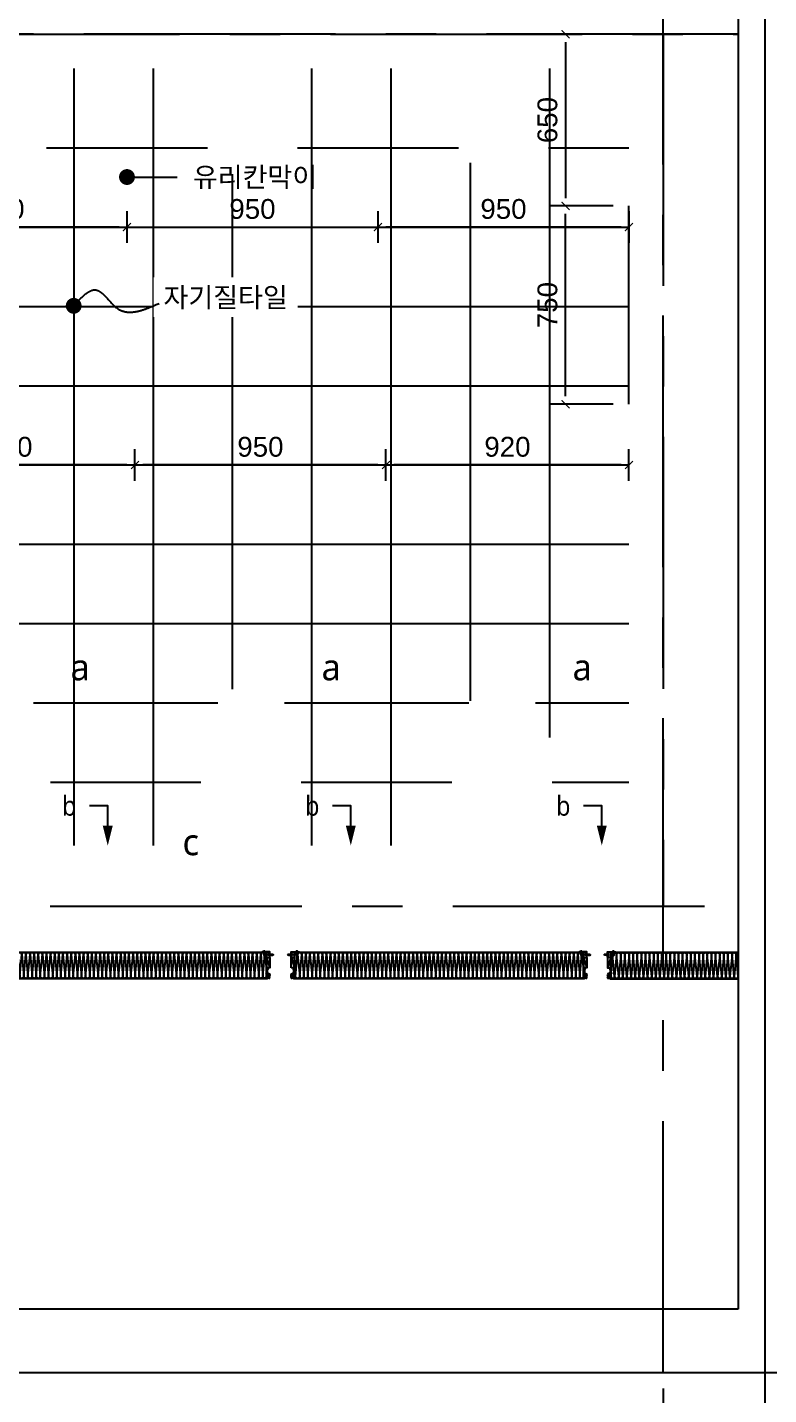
# Model space of a CAD drawing. Header units: millimetres. Extents: x 1155 to 49564, y 630 to 17190.
# Drawn here: x 8909 to 11715, y 3753 to 8926 of the extents above; entities that cross this region are included whole.
import ezdxf
from ezdxf.enums import TextEntityAlignment as Align
from ezdxf.xclip import XClip

# ---------------------------------------------------------------- set-up
doc = ezdxf.new("R2010")
doc.units = ezdxf.units.MM
doc.header["$LTSCALE"] = 30
doc.header["$XCLIPFRAME"] = 0
doc.header["$PDMODE"] = 1
doc.linetypes.add('A_XR_CEN$0$CENTER', pattern=[50.8, 31.75, -6.35, 6.35, -6.35])
doc.linetypes.add('CENTER', pattern=[50.8, 31.75, -6.35, 6.35, -6.35])
doc.layers.get('Defpoints').update_dxf_attribs({"color": 140})
doc.layers.add('A-기준선', color=144, linetype='Continuous', plot=False)
for name, color, linetype in [('A_XR_CEN$0$CTR', 1, 'A_XR_CEN$0$CENTER'), ('AZ-LEAL', 7, 'Continuous'), ('AZ-LEAT', 6, 'Continuous'), ('CTR', 1, 'CENTER'), ('DIM', 7, 'Continuous'), ('DIM-1', 7, 'Continuous'), ('ELE-4', 4, 'Continuous'), ('HAT', 254, 'Continuous'), ('INS', 8, 'Continuous'), ('RXANNOT', 4, 'Continuous'), ('RXLEADER', 1, 'Continuous'), ('SEC-8', 8, 'Continuous'), ('SEC-SCREW', 9, 'Continuous'), ('SEC-코킹', 250, 'Continuous'), ('TAG-LEADER', 6, 'Continuous'), ('타일', 9, 'Continuous')]:
    doc.layers.add(name, color=color, linetype=linetype)
doc.styles.add('00-GRID$0$ARIAL', font='arial.ttf')
doc.styles.add('THEVOO', font='malgun.ttf', dxfattribs={"width": 0.9})
doc.styles.add('맑은고딕', font='malgun.ttf')
doc.dimstyles.new('CJA-30', dxfattribs={"dimscale": 30, "dimtxt": 3, "dimasz": 1, "dimexe": 2, "dimexo": 2, "dimgap": 1, "dimtad": 1, "dimdec": 0, "dimdsep": 46, "dimlunit": 6, "dimtxsty": '00-GRID$0$ARIAL', "dimblk": '00-GRID$0$_ArchTick', "dimcen": 1, "dimclrd": 7, "dimclre": 7, "dimclrt": 3, "dimadec": 0, "dimazin": 0, "dimtfac": 1, "dimtdec": 0, "dimtix": 1, "dimtmove": 2, "dimatfit": 3, "dimldrblk": '00-GRID$0$_ArchTick', "dimfxl": 1, "dimtolj": 1, "dimarcsym": 0})
doc.dimstyles.new('CJA-30(IN)', dxfattribs={"dimscale": 30, "dimtxt": 2.5, "dimasz": 1, "dimexe": 2, "dimexo": 2, "dimgap": 1, "dimtad": 1, "dimdec": 0, "dimdsep": 46, "dimlunit": 6, "dimtxsty": '00-GRID$0$ARIAL', "dimblk": '00-GRID$0$_ArchTick', "dimcen": 1, "dimclrd": 7, "dimclre": 7, "dimclrt": 6, "dimadec": 0, "dimazin": 0, "dimtfac": 1, "dimtdec": 0, "dimtix": 1, "dimtmove": 2, "dimatfit": 3, "dimldrblk": '00-GRID$0$_ArchTick', "dimfxl": 1, "dimtolj": 1, "dimarcsym": 0})

# ---------------------------------------------------------------- blocks, each defined once
blk = doc.blocks.new('A_XR_CEN$0$xr-cen')
at = {"layer": 'A_XR_CEN$0$CTR', "transparency": 33554687}
for p, q in [((37270.1, 838650), (62900, 838650)), ((71329.9, 838650), (43278.5, 838650)), ((46150, 838650), (46150, 835350))]:
    blk.add_line(p, q, dxfattribs=at)
blk.add_lwpolyline([(36800.5, 840850), (36906.1, 839777.1), (37219.1, 838745.4), (37727.3, 837794.6), (38411.3, 836961.3), (39244.6, 836277.3), (40195.4, 835769.1), (41227.1, 835456.2), (42304.9, 835350), (47400, 835350), (47400, 835450)], dxfattribs=at)
blk = doc.blocks.new('A_XR_CEN', base_point=(126150, -534600))
at = {"layer": 'A_XR_CEN$0$CTR', "transparency": 33554687}
blk.add_blockref('A_XR_CEN$0$xr-cen', (126150, -534600), dxfattribs=at)
blk = doc.blocks.new('A$C6DCA6E04')
at = {"layer": '타일'}
for p, q in [((-2100, -2940), (-2100, 0)), ((-1800, -2940), (-1800, 0)), ((-1200, -2940), (-1200, 0)), ((-900, -2940), (-900, 0)), ((-300, -2531.1), (-300, 0)), ((-2205.2, -300, 0), (-1594.8, -300, 0)), ((-1255.2, -300, 0), (-644.8, -300, 0)), ((-305.2, -300, 0), (0, -300, 0)), ((-600, -2392.9), (-600, -356.5)), ((-1500, -2348.8), (-1500, -399.4)), ((0, -1270), (0, -520)), ((-3630, -600, 0), (0, -600, 0)), ((-3630, -900, 0), (0, -900, 0)), ((-3630, -1200, 0), (0, -1200, 0)), ((-2730, -1500, 0), (0, -1500, 0)), ((-2730, -1800, 0), (0, -1800, 0)), ((-2730, -2100, 0), (0, -2100, 0)), ((-2254.2, -2400, 0), (-1555.8, -2400, 0)), ((-1304.2, -2400, 0), (-605.8, -2400, 0)), ((-354.2, -2400, 0), (0, -2400, 0)), ((-2190.1, -2700, 0), (-1619.9, -2700, 0)), ((-1240.1, -2700, 0), (-669.9, -2700, 0)), ((-290.1, -2700, 0), (0, -2700, 0))]:
    blk.add_line(p, q, dxfattribs=at)
blk = doc.blocks.new('00-GRID$0$_ArchTick')
at = {"color": 0, "linetype": 'ByBlock', "const_width": 0.15}
blk.add_lwpolyline([(-0.5, -0.5), (0.5, 0.5)], dxfattribs=at)
blk = doc.blocks.new('*D40')
at = {"layer": 'Defpoints', "color": 0}
for p in [(8366.3, 7270.5, 0), (8366.3, 7150.5), (9316.3, 7150.5)]:
    blk.add_point(p, dxfattribs=at)
at = {"layer": 'DIM-1', "color": 7, "lineweight": -2}
for p, q in [((8366.3, 7210.5), (8366.3, 7330.5)), ((9316.3, 7210.5), (9316.3, 7330.5)), ((9286.3, 7270.5), (8396.3, 7270.5))]:
    blk.add_line(p, q, dxfattribs=at)
at = {"layer": 'DIM-1', "color": 7, "lineweight": -2, "xscale": 30, "yscale": 30, "zscale": 30, "rotation": 180}
blk.add_blockref('00-GRID$0$_ArchTick', (8366.3, 7270.5), dxfattribs=at)
at = {"layer": 'DIM-1', "color": 7, "lineweight": -2, "xscale": 30, "yscale": 30, "zscale": 30}
blk.add_blockref('00-GRID$0$_ArchTick', (9316.3, 7270.5), dxfattribs=at)
at = {"layer": 'DIM-1', "color": 6, "insert": (8841.3, 7338.8), "char_height": 75, "attachment_point": 5, "style": '00-GRID$0$ARIAL'}
blk.add_mtext('\\A1;950', dxfattribs=at)
blk = doc.blocks.new('*D41')
at = {"layer": 'Defpoints', "color": 0}
for p in [(9316.3, 7270.5, 0), (9316.3, 7150.5), (10266.3, 7150.5)]:
    blk.add_point(p, dxfattribs=at)
at = {"layer": 'DIM-1', "color": 7, "lineweight": -2}
for p, q in [((9316.3, 7210.5), (9316.3, 7330.5)), ((10266.3, 7210.5), (10266.3, 7330.5)), ((10236.3, 7270.5), (9346.3, 7270.5))]:
    blk.add_line(p, q, dxfattribs=at)
at = {"layer": 'DIM-1', "color": 7, "lineweight": -2, "xscale": 30, "yscale": 30, "zscale": 30, "rotation": 180}
blk.add_blockref('00-GRID$0$_ArchTick', (9316.3, 7270.5), dxfattribs=at)
at = {"layer": 'DIM-1', "color": 7, "lineweight": -2, "xscale": 30, "yscale": 30, "zscale": 30}
blk.add_blockref('00-GRID$0$_ArchTick', (10266.3, 7270.5), dxfattribs=at)
at = {"layer": 'DIM-1', "color": 6, "insert": (9791.3, 7338.8), "char_height": 75, "attachment_point": 5, "style": '00-GRID$0$ARIAL'}
blk.add_mtext('\\A1;950', dxfattribs=at)
blk = doc.blocks.new('*D42')
at = {"layer": 'Defpoints', "color": 0}
for p in [(10266.3, 7270.5, 0), (10266.3, 7150.5), (11186.3, 7150.5)]:
    blk.add_point(p, dxfattribs=at)
at = {"layer": 'DIM-1', "color": 7, "lineweight": -2}
for p, q in [((10266.3, 7210.5), (10266.3, 7330.5)), ((11186.3, 7210.5), (11186.3, 7330.5)), ((11156.3, 7270.5), (10296.3, 7270.5))]:
    blk.add_line(p, q, dxfattribs=at)
at = {"layer": 'DIM-1', "color": 7, "lineweight": -2, "xscale": 30, "yscale": 30, "zscale": 30, "rotation": 180}
blk.add_blockref('00-GRID$0$_ArchTick', (10266.3, 7270.5), dxfattribs=at)
at = {"layer": 'DIM-1', "color": 7, "lineweight": -2, "xscale": 30, "yscale": 30, "zscale": 30}
blk.add_blockref('00-GRID$0$_ArchTick', (11186.3, 7270.5), dxfattribs=at)
at = {"layer": 'DIM-1', "color": 6, "insert": (10726.3, 7338.8), "char_height": 75, "attachment_point": 5, "style": '00-GRID$0$ARIAL'}
blk.add_mtext('\\A1;920', dxfattribs=at)
blk = doc.blocks.new('A$C76E339B8')
at = {"layer": 'RXLEADER'}
blk.add_line((0, 0), (189.4, 0), dxfattribs=at)
at = {"layer": 'RXLEADER', "const_width": 30}
blk.add_lwpolyline([(0, 15, 1), (0, -15, 1)], format="xyb", close=True, dxfattribs=at)
at = {"layer": 'RXANNOT', "style": '맑은고딕'}
blk.add_text('유리칸막이', height=75, dxfattribs=at).set_placement((249.4, 0), align=Align.MIDDLE_LEFT)
blk = doc.blocks.new('*B48', base_point=(308471.5, 441670, 0))
at = {"layer": 'AZ-LEAL'}
blk.add_lwpolyline([(308471.5, 441745), (308471.5, 441820.4), (308402.8, 441820.4)], dxfattribs=at)
blk.add_lwpolyline([(308471.5, 441670, 0, 37.5, 0), (308471.5, 441745, 0, 0, 0)], format="xyseb", dxfattribs=at)
at = {"layer": 'AZ-LEAT', "style": 'THEVOO', "width": 0.9}
blk.add_text('b', height=75, dxfattribs=at).set_placement((308352.8, 441820.4), align=Align.MIDDLE_RIGHT)
blk = doc.blocks.new('*D50')
at = {"layer": 'Defpoints', "color": 0}
for p in [(10946.3, 8250.5), (11186.3, 8250.5), (11186.3, 7500.5)]:
    blk.add_point(p, dxfattribs=at)
at = {"layer": 'DIM-1', "color": 7, "lineweight": -2}
for p, q in [((11126.3, 8250.5), (10886.3, 8250.5)), ((10946.3, 7530.5), (10946.3, 8220.5)), ((11126.3, 7500.5), (10886.3, 7500.5))]:
    blk.add_line(p, q, dxfattribs=at)
at = {"layer": 'DIM-1', "color": 7, "lineweight": -2, "xscale": 30, "yscale": 30, "zscale": 30}
for p, rotation in [((10946.3, 8250.5), 90), ((10946.3, 7500.5), 270)]:
    blk.add_blockref('00-GRID$0$_ArchTick', p, dxfattribs=dict(at, rotation=rotation))
at = {"layer": 'DIM-1', "color": 6, "insert": (10878, 7875.5), "char_height": 75, "attachment_point": 5, "rotation": 90, "style": '00-GRID$0$ARIAL'}
blk.add_mtext('\\A1;750', dxfattribs=at)
blk = doc.blocks.new('*D51')
at = {"layer": 'Defpoints', "color": 0}
for p in [(11186.3, 8900.5), (10946.3, 8250.5), (11186.3, 8250.5)]:
    blk.add_point(p, dxfattribs=at)
at = {"layer": 'DIM-1', "color": 7, "lineweight": -2}
for p, q in [((11126.3, 8900.5), (10886.3, 8900.5)), ((10946.3, 8870.5), (10946.3, 8280.5)), ((11126.3, 8250.5), (10886.3, 8250.5))]:
    blk.add_line(p, q, dxfattribs=at)
at = {"layer": 'DIM-1', "color": 7, "lineweight": -2, "xscale": 30, "yscale": 30, "zscale": 30}
for p, rotation in [((10946.3, 8900.5), 90), ((10946.3, 8250.5), 270)]:
    blk.add_blockref('00-GRID$0$_ArchTick', p, dxfattribs=dict(at, rotation=rotation))
at = {"layer": 'DIM-1', "color": 6, "insert": (10878, 8575.5), "char_height": 75, "attachment_point": 5, "rotation": 90, "style": '00-GRID$0$ARIAL'}
blk.add_mtext('\\A1;650', dxfattribs=at)
blk = doc.blocks.new('*D84')
at = {"layer": 'Defpoints', "color": 0}
for p in [(7336.3, 3835.5), (11316.3, 3835.5), (7336.3, 3355.5)]:
    blk.add_point(p, dxfattribs=at)
at = {"layer": 'DIM', "color": 7, "lineweight": -2}
for p, q in [((7336.3, 3775.5), (7336.3, 3295.5)), ((11316.3, 3775.5), (11316.3, 3295.5)), ((11286.3, 3355.5), (7366.3, 3355.5))]:
    blk.add_line(p, q, dxfattribs=at)
at = {"layer": 'DIM', "color": 7, "lineweight": -2, "xscale": 30, "yscale": 30, "zscale": 30, "rotation": 180}
blk.add_blockref('00-GRID$0$_ArchTick', (7336.3, 3355.5), dxfattribs=at)
at = {"layer": 'DIM', "color": 7, "lineweight": -2, "xscale": 30, "yscale": 30, "zscale": 30}
blk.add_blockref('00-GRID$0$_ArchTick', (11316.3, 3355.5), dxfattribs=at)
at = {"layer": 'DIM', "color": 3, "insert": (9326.3, 3439.6), "char_height": 90, "attachment_point": 5, "style": '00-GRID$0$ARIAL'}
blk.add_mtext('\\A1;3,980', dxfattribs=at)
blk = doc.blocks.new('A$C176A3E09')
at = {"layer": 'TAG-LEADER', "const_width": 30, "elevation": 0}
blk.add_lwpolyline([(15, 45.5, 1), (45, 45.5, 1)], format="xyb", close=True, dxfattribs=at)
at = {"layer": 'TAG-LEADER', "color": 3, "insert": (369.9, 115.3, 0), "char_height": 75, "attachment_point": 1, "style": '맑은고딕', "bg_fill": 2}
blk.add_mtext('자기질타일', dxfattribs=at)
at = {"layer": 'TAG-LEADER', "color": 6, "linetype": 'ByBlock', "lineweight": -2}
blk.add_spline([(30, 45.5, 0), (115.4, 105.4, 0), (197.1, 34.6, 0), (352.9, 54.9, 0)], degree=3, dxfattribs=at)
blk = doc.blocks.new('*D87')
at = {"layer": 'Defpoints', "color": 0}
for p in [(8336.3, 8290.5), (9286.3, 8290.5), (8336.3, 8170.5, 0)]:
    blk.add_point(p, dxfattribs=at)
at = {"layer": 'DIM-1', "color": 7, "lineweight": -2}
for p, q in [((8336.3, 8230.5), (8336.3, 8110.5)), ((9286.3, 8230.5), (9286.3, 8110.5)), ((9256.3, 8170.5), (8366.3, 8170.5))]:
    blk.add_line(p, q, dxfattribs=at)
at = {"layer": 'DIM-1', "color": 7, "lineweight": -2, "xscale": 30, "yscale": 30, "zscale": 30, "rotation": 180}
blk.add_blockref('00-GRID$0$_ArchTick', (8336.3, 8170.5), dxfattribs=at)
at = {"layer": 'DIM-1', "color": 7, "lineweight": -2, "xscale": 30, "yscale": 30, "zscale": 30}
blk.add_blockref('00-GRID$0$_ArchTick', (9286.3, 8170.5), dxfattribs=at)
at = {"layer": 'DIM-1', "color": 6, "insert": (8811.3, 8238.8), "char_height": 75, "attachment_point": 5, "style": '00-GRID$0$ARIAL'}
blk.add_mtext('\\A1;950', dxfattribs=at)
blk = doc.blocks.new('*D88')
at = {"layer": 'Defpoints', "color": 0}
for p in [(9286.3, 8290.5), (10236.3, 8290.5), (10236.3, 8170.5, 0)]:
    blk.add_point(p, dxfattribs=at)
at = {"layer": 'DIM-1', "color": 7, "lineweight": -2}
for p, q in [((9286.3, 8230.5), (9286.3, 8110.5)), ((10236.3, 8230.5), (10236.3, 8110.5)), ((9316.3, 8170.5), (10206.3, 8170.5))]:
    blk.add_line(p, q, dxfattribs=at)
at = {"layer": 'DIM-1', "color": 7, "lineweight": -2, "xscale": 30, "yscale": 30, "zscale": 30, "rotation": 180}
blk.add_blockref('00-GRID$0$_ArchTick', (9286.3, 8170.5), dxfattribs=at)
at = {"layer": 'DIM-1', "color": 7, "lineweight": -2, "xscale": 30, "yscale": 30, "zscale": 30}
blk.add_blockref('00-GRID$0$_ArchTick', (10236.3, 8170.5), dxfattribs=at)
at = {"layer": 'DIM-1', "color": 6, "insert": (9761.3, 8238.8), "char_height": 75, "attachment_point": 5, "style": '00-GRID$0$ARIAL'}
blk.add_mtext('\\A1;950', dxfattribs=at)
blk = doc.blocks.new('*D89')
at = {"layer": 'Defpoints', "color": 0}
for p in [(10236.3, 8290.5), (11186.3, 8290.5), (10236.3, 8170.5, 0)]:
    blk.add_point(p, dxfattribs=at)
at = {"layer": 'DIM-1', "color": 7, "lineweight": -2}
for p, q in [((10236.3, 8230.5), (10236.3, 8110.5)), ((11186.3, 8230.5), (11186.3, 8110.5)), ((11156.3, 8170.5), (10266.3, 8170.5))]:
    blk.add_line(p, q, dxfattribs=at)
at = {"layer": 'DIM-1', "color": 7, "lineweight": -2, "xscale": 30, "yscale": 30, "zscale": 30, "rotation": 180}
blk.add_blockref('00-GRID$0$_ArchTick', (10236.3, 8170.5), dxfattribs=at)
at = {"layer": 'DIM-1', "color": 7, "lineweight": -2, "xscale": 30, "yscale": 30, "zscale": 30}
blk.add_blockref('00-GRID$0$_ArchTick', (11186.3, 8170.5), dxfattribs=at)
at = {"layer": 'DIM-1', "color": 6, "insert": (10711.3, 8238.8), "char_height": 75, "attachment_point": 5, "style": '00-GRID$0$ARIAL'}
blk.add_mtext('\\A1;950', dxfattribs=at)
blk = doc.blocks.new('SCREW')
at = {"layer": 'SEC-SCREW'}
for p, q in [((-3.5, 1), (-3.5, 0)), ((-3.5, 0), (3.5, 0)), ((-1.5, -0.5), (-1.5, 0)), ((1.5, 0), (1.5, -1.1)), ((3.5, 0), (3.5, 1)), ((0.1, -0.4), (-2, -0.7)), ((-2, -0.7), (-1.5, -0.5)), ((-2, -0.8), (-1.5, -1)), ((2, -1.3), (-2, -2)), ((-2, -1.9), (-1.5, -1.7)), ((-2, -2), (-1.5, -2.2)), ((2, -2.6), (-2, -3.2)), ((-2, -3.2), (-1.5, -3)), ((-2, -3.3), (-1.5, -3.5)), ((2, -3.8), (-2, -4.4)), ((-2, -4.4), (-1.5, -4.2)), ((-2, -4.5), (-1.5, -4.7)), ((2, -5), (-2, -5.7)), ((-2, -5.6), (-1.5, -5.4)), ((-2, -5.7), (-1.5, -5.9)), ((2, -6.3), (-2, -6.9)), ((-2, -6.9), (-1.5, -6.7)), ((-2, -7), (-1.5, -7.2)), ((2, -7.5), (-2, -8.1)), ((-2, -8.1), (-1.5, -7.9)), ((-2, -8.2), (-1.5, -8.4)), ((2, -8.7), (-2, -9.4)), ((-2, -9.3), (-1.5, -9.1)), ((-2, -9.4), (-1.5, -9.6)), ((2, -10), (-2, -10.6)), ((-2, -10.6), (-1.5, -10.4)), ((-2, -10.7), (-1.5, -10.9)), ((0.1, -0.5), (-1.9, -0.8)), ((2, -1.4), (-1.9, -2.1)), ((2, -2.7), (-1.9, -3.3)), ((2, -3.9), (-1.9, -4.5)), ((2, -5.1), (-1.9, -5.8)), ((2, -6.4), (-1.9, -7)), ((2, -7.6), (-1.9, -8.2)), ((2, -8.8), (-1.9, -9.5)), ((2, -10.1), (-1.9, -10.7)), ((0.1, -0.4), (-1.5, -0.5)), ((0.1, -0.5), (-1.5, -1)), ((-1.5, -1), (-1.5, -1.7)), ((1.5, -1.1), (-1.5, -1.7)), ((1.5, -1.6), (-1.5, -2.2)), ((-1.5, -2.2), (-1.5, -3)), ((1.5, -2.4), (-1.5, -3)), ((1.5, -2.9), (-1.5, -3.5)), ((-1.5, -3.5), (-1.5, -4.2)), ((1.5, -3.6), (-1.5, -4.2)), ((1.5, -4.1), (-1.5, -4.7)), ((-1.5, -4.7), (-1.5, -5.4)), ((1.5, -4.8), (-1.5, -5.4)), ((1.5, -5.3), (-1.5, -5.9)), ((-1.5, -5.9), (-1.5, -6.7)), ((1.5, -6.1), (-1.5, -6.7)), ((1.5, -6.6), (-1.5, -7.2)), ((-1.5, -7.2), (-1.5, -7.9)), ((1.5, -7.3), (-1.5, -7.9)), ((1.5, -7.8), (-1.5, -8.4)), ((-1.5, -8.4), (-1.5, -9.1)), ((1.5, -8.5), (-1.5, -9.1)), ((1.5, -9), (-1.5, -9.6)), ((-1.5, -9.6), (-1.5, -10.4)), ((1.5, -9.8), (-1.5, -10.4)), ((1.5, -10.3), (-1.5, -10.9)), ((-1.5, -10.8), (-1.5, -12.5)), ((1.5, -11), (-1.5, -11.6)), ((2, -11.2), (-1.5, -11.8)), ((-1.5, -11.8), (0, -11.8)), ((-1.5, -12.5), (-0.4, -14.8)), ((2, -11.3), (-1.3, -11.8)), ((1.5, -11.5), (0, -11.8)), ((1.5, -12.5), (0.4, -14.8)), ((2, -1.3), (1.5, -1.1)), ((2, -1.4), (1.5, -1.6)), ((1.5, -1.6), (1.5, -2.4)), ((2, -2.6), (1.5, -2.4)), ((2, -2.7), (1.5, -2.9)), ((1.5, -2.9), (1.5, -3.6)), ((2, -3.8), (1.5, -3.6)), ((2, -3.9), (1.5, -4.1)), ((1.5, -4.1), (1.5, -4.8)), ((2, -5), (1.5, -4.8)), ((2, -5.1), (1.5, -5.3)), ((1.5, -5.3), (1.5, -6.1)), ((2, -6.3), (1.5, -6.1)), ((2, -6.4), (1.5, -6.6)), ((1.5, -6.6), (1.5, -7.3)), ((2, -7.5), (1.5, -7.3)), ((2, -7.6), (1.5, -7.8)), ((1.5, -7.8), (1.5, -8.5)), ((2, -8.7), (1.5, -8.5)), ((2, -8.8), (1.5, -9)), ((1.5, -9), (1.5, -9.8)), ((2, -10), (1.5, -9.8)), ((2, -10.1), (1.5, -10.3)), ((1.5, -10.3), (1.5, -11)), ((2, -11.2), (1.5, -11)), ((2, -11.3), (1.5, -11.5)), ((1.5, -11.5), (1.5, -12.5))]:
    blk.add_line(p, q, dxfattribs=at)
blk.add_lwpolyline([(-2.6, 2.2), (-2.3, 2), (-2.1, 2), (-1.8, 1.9), (-1.5, 2), (-1.3, 2), (-1, 2.1), (-0.8, 2.1), (-0.7, 2.1), (-0.6, 2.1), (-0.5, 2), (-0.5, 1.8), (-0.5, 1.6), (-0.5, 1.4), (-0.5, 1.2), (-0.5, 1), (-0.5, 0.8), (-0.4, 0.7), (-0.3, 0.6), (-0.1, 0.6), (0, 0.5), (0.1, 0.6), (0.3, 0.6), (0.4, 0.7), (0.5, 0.8), (0.5, 1), (0.5, 1.2), (0.5, 1.4), (0.5, 1.6), (0.5, 1.8), (0.5, 2), (0.6, 2.1), (0.7, 2.1), (0.8, 2.1), (1, 2.1), (1.3, 2), (1.5, 2), (1.8, 1.9), (2.1, 2), (2.3, 2), (2.6, 2.2)], dxfattribs=at)
for centre, radius, start, end in [((-2.2, 1), 1.3, 105.8327, 180), ((0, -6.8), 9.36, 74.1673, 105.8327), ((2.2, 1), 1.3, 0, 74.1673), ((-1.9, -0.8), 0.0925, 139.8661, 209.9246), ((-1.9, -2), 0.0925, 139.8661, 209.9246), ((-1.9, -3.2), 0.0925, 139.8661, 209.9246), ((-1.9, -4.5), 0.0925, 139.8661, 209.9246), ((-1.9, -5.7), 0.0925, 139.8661, 209.9246), ((-1.9, -6.9), 0.0925, 139.8661, 209.9246), ((-1.9, -8.2), 0.0925, 139.8661, 209.9246), ((-1.9, -9.4), 0.0925, 139.8661, 209.9246), ((-1.9, -10.6), 0.0925, 139.8661, 209.9246), ((0, -14.5), 0.46, 215.1627, 324.8373), ((0, -0.5), 0.0602, 310.7271, 69.3149), ((1.9, -1.4), 0.0925, 319.8661, 29.9246), ((1.9, -2.6), 0.0925, 319.8661, 29.9246), ((1.9, -3.8), 0.0925, 319.8661, 29.9246), ((1.9, -5.1), 0.0925, 319.8661, 29.9246), ((1.9, -6.3), 0.0925, 319.8661, 29.9246), ((1.9, -7.5), 0.0925, 319.8661, 29.9246), ((1.9, -8.8), 0.0925, 319.8661, 29.9246), ((1.9, -10), 0.0925, 319.8661, 29.9246), ((1.9, -11.2), 0.0925, 319.8661, 29.9246)]:
    blk.add_arc(centre, radius, start, end, dxfattribs=at)
blk = doc.blocks.new('A$C073C78AB')
at = {"layer": 'INS'}
h = blk.add_hatch(dxfattribs=at)
h.set_pattern_fill('LINE', color=256, scale=0.5, angle=45)
h.set_pattern_definition([(45, (154251.041, 367380.8479), (-1.122532015, 1.122532015), [])])
h.paths.add_polyline_path([(-1110, -66.5), (-1110, -63.5), (-1108.8, -63.5), (-1108.8, -100.8), (-1105, -100.8), (-1105, -96.3), (-1106.5, -96.3), (-1106.5, -99.3), (-1107.3, -99.3), (-1107.3, -62), (-1111.5, -62), (-1111.5, -66.5)])
h = blk.add_hatch(dxfattribs=at)
h.set_pattern_fill('LINE', color=256, scale=0.5, angle=45)
h.set_pattern_definition([(45, (154321.041, 367380.8479), (-1.122532015, 1.122532015), [])])
h.paths.add_polyline_path([(-10, -66.5), (-10, -63.5), (-11.2, -63.5), (-11.2, -100.8), (-15, -100.8), (-15, -96.3), (-13.5, -96.3), (-13.5, -99.3), (-12.7, -99.3), (-12.7, -62), (-8.5, -62), (-8.5, -66.5)])
at = {"layer": 'SEC-8'}
h = blk.add_hatch(dxfattribs=at)
h.set_pattern_fill('CROSS', color=256, scale=0.2, angle=180)
h.set_pattern_definition([(180, (154321.0411, 366266.1037), (-1.27, -1.27), [0.635, -1.905]), (270, (154320.7236, 366266.4212), (1.27, -1.27), [0.635, -1.905])])
edge = h.paths.add_edge_path()
edge.add_arc((-5, -86.7), 5, 90, 450)
h = blk.add_hatch(dxfattribs=at)
h.set_pattern_fill('NET3', color=256, scale=0.5, angle=180, style=0)
h.set_pattern_definition([(180, (154321.041, 366266.1037), (-1e-16, -1.5875), []), (240, (154321.041, 366266.1037), (1.3748153285, -0.79375), []), (300, (154321.041, 366266.1037), (1.3748153285, 0.79375), [])])
h.paths.add_polyline_path([(-10, -86.7), (-10, -100, -0.171573), (0, -100), (0, -86.7, -0.414214), (-5, -91.7, -0.414214)])
at = {"layer": 'SEC-코킹'}
h = blk.add_hatch(dxfattribs=at)
h.set_pattern_fill('CROSS', color=256, scale=0.2, angle=180)
h.set_pattern_definition([(180, (153211.0411, 366266.1037), (-1.27, -1.27), [0.635, -1.905]), (270, (153210.7236, 366266.4212), (1.27, -1.27), [0.635, -1.905])])
edge = h.paths.add_edge_path()
edge.add_arc((-1115, -86.7), 5, 90, 450)
h = blk.add_hatch(dxfattribs=at)
h.set_pattern_fill('NET3', color=256, scale=0.5, angle=180, style=0)
h.set_pattern_definition([(180, (153211.041, 366266.1037), (-1e-16, -1.5875), []), (240, (153211.041, 366266.1037), (1.3748153285, -0.79375), []), (300, (153211.041, 366266.1037), (1.3748153285, 0.79375), [])])
h.paths.add_polyline_path([(-1120, -86.7), (-1120, -100, -0.171573), (-1110, -100), (-1110, -86.7, -0.414214), (-1115, -91.7, -0.414214)])
at = {"layer": 'INS'}
for p, q in [((-1120, -21.2), (-1107.3, -60.9)), ((-12.7, -21.2), (0, -60.9)), ((-1111.5, -77.7), (-1110, -76.7)), ((-1111.5, -83.7), (-1111.5, -77.7)), ((-1110, -84.7), (-1111.5, -83.7)), ((-1110, -78.7), (-1106.5, -78.7)), ((-1110, -82.7), (-1106.5, -82.7)), ((-10, -78.7), (-13.5, -78.7)), ((-10, -82.7), (-13.5, -82.7)), ((-8.5, -77.7), (-10, -76.7)), ((-10, -84.7), (-8.5, -83.7)), ((-8.5, -83.7), (-8.5, -77.7))]:
    blk.add_line(p, q, dxfattribs=at)
for points in [[(-1120, -60.9), (-1120, -21.2), (-1107.3, -21.2), (-1107.3, -60.9)], [(-12.7, -60.9), (-12.7, -21.2), (0, -21.2), (0, -60.9)], [(-1110, -66.5), (-1110, -63.5), (-1108.8, -63.5), (-1108.8, -100.8), (-1105, -100.8), (-1105, -96.3), (-1106.5, -96.3), (-1106.5, -99.3), (-1107.3, -99.3), (-1107.3, -62), (-1111.5, -62), (-1111.5, -66.5)], [(-10, -66.5), (-10, -63.5), (-11.2, -63.5), (-11.2, -100.8), (-15, -100.8), (-15, -96.3), (-13.5, -96.3), (-13.5, -99.3), (-12.7, -99.3), (-12.7, -62), (-8.5, -62), (-8.5, -66.5)]]:
    blk.add_lwpolyline(points, close=True, dxfattribs=at)
for points in [[(-12.7, -2.8), (-12.7, -99.3), (-13.5, -99.3), (-13.5, -2.8), (-1106.5, -2.8), (-1106.5, -99.3), (-1107.3, -99.3), (-1107.3, -2.8, -0.414214), (-1106.5, -2), (-13.5, -2, -0.414214)], [(-11.2, -102), (-1108.8, -102, -0.414214), (-1110, -100.8), (-1110, -63.5), (-1108.8, -63.5), (-1108.8, -100.8), (-11.2, -100.8), (-11.2, -63.5), (-10, -63.5), (-10, -100.8, -0.414214)]]:
    blk.add_lwpolyline(points, format="xyb", close=True, dxfattribs=at)
at = {"layer": 'INS', "ltscale": 0.5}
for points in [[(-1103.1, -2.8, 0.113239), (-1106.5, -3.6, 0.113239)], [(-1087.5, -2.8, 0.414214), (-1095.3, -10.6), (-1087.5, -93, -1), (-1103.1, -93), (-1095.3, -10.6, 0.414214), (-1103.1, -2.8)], [(-1071.9, -2.8, 0.414214), (-1079.7, -10.6), (-1071.9, -93, -1), (-1087.5, -93), (-1079.7, -10.6, 0.414214), (-1087.5, -2.8)], [(-1056.3, -2.8, 0.414214), (-1064.1, -10.6), (-1056.3, -93, -1), (-1071.9, -93), (-1064.1, -10.6, 0.414214), (-1071.9, -2.8)], [(-1040.7, -2.8, 0.414214), (-1048.5, -10.6), (-1040.7, -93, -1), (-1056.3, -93), (-1048.5, -10.6, 0.414214), (-1056.3, -2.8)], [(-1025.1, -2.8, 0.414214), (-1032.9, -10.6), (-1025.1, -93, -1), (-1040.7, -93), (-1032.9, -10.6, 0.414214), (-1040.7, -2.8)], [(-1009.5, -2.8, 0.414214), (-1017.3, -10.6), (-1009.5, -93, -1), (-1025.1, -93), (-1017.3, -10.6, 0.414214), (-1025.1, -2.8)], [(-993.9, -2.8, 0.414214), (-1001.7, -10.6), (-993.9, -93, -1), (-1009.5, -93), (-1001.7, -10.6, 0.414214), (-1009.5, -2.8)], [(-978.3, -2.8, 0.414214), (-986.1, -10.6), (-978.3, -93, -1), (-993.9, -93), (-986.1, -10.6, 0.414214), (-993.9, -2.8)], [(-962.7, -2.8, 0.414214), (-970.5, -10.6), (-962.7, -93, -1), (-978.3, -93), (-970.5, -10.6, 0.414214), (-978.3, -2.8)], [(-947.1, -2.8, 0.414214), (-954.9, -10.6), (-947.1, -93, -1), (-962.7, -93), (-954.9, -10.6, 0.414214), (-962.7, -2.8)], [(-931.5, -2.8, 0.414214), (-939.3, -10.6), (-931.5, -93, -1), (-947.1, -93), (-939.3, -10.6, 0.414214), (-947.1, -2.8)], [(-915.9, -2.8, 0.414214), (-923.7, -10.6), (-915.9, -93, -1), (-931.5, -93), (-923.7, -10.6, 0.414214), (-931.5, -2.8)], [(-900.3, -2.8, 0.414214), (-908.1, -10.6), (-900.3, -93, -1), (-915.9, -93), (-908.1, -10.6, 0.414214), (-915.9, -2.8)], [(-884.7, -2.8, 0.414214), (-892.5, -10.6), (-884.7, -93, -1), (-900.3, -93), (-892.5, -10.6, 0.414214), (-900.3, -2.8)], [(-869.1, -2.8, 0.414214), (-876.9, -10.6), (-869.1, -93, -1), (-884.7, -93), (-876.9, -10.6, 0.414214), (-884.7, -2.8)], [(-853.5, -2.8, 0.414214), (-861.3, -10.6), (-853.5, -93, -1), (-869.1, -93), (-861.3, -10.6, 0.414214), (-869.1, -2.8)], [(-837.9, -2.8, 0.414214), (-845.7, -10.6), (-837.9, -93, -1), (-853.5, -93), (-845.7, -10.6, 0.414214), (-853.5, -2.8)], [(-822.3, -2.8, 0.414214), (-830.1, -10.6), (-822.3, -93, -1), (-837.9, -93), (-830.1, -10.6, 0.414214), (-837.9, -2.8)], [(-806.7, -2.8, 0.414214), (-814.5, -10.6), (-806.7, -93, -1), (-822.3, -93), (-814.5, -10.6, 0.414214), (-822.3, -2.8)], [(-791.1, -2.8, 0.414214), (-798.9, -10.6), (-791.1, -93, -1), (-806.7, -93), (-798.9, -10.6, 0.414214), (-806.7, -2.8)], [(-775.5, -2.8, 0.414214), (-783.3, -10.6), (-775.5, -93, -1), (-791.1, -93), (-783.3, -10.6, 0.414214), (-791.1, -2.8)], [(-759.9, -2.8, 0.414214), (-767.7, -10.6), (-759.9, -93, -1), (-775.5, -93), (-767.7, -10.6, 0.414214), (-775.5, -2.8)], [(-744.3, -2.8, 0.414214), (-752.1, -10.6), (-744.3, -93, -1), (-759.9, -93), (-752.1, -10.6, 0.414214), (-759.9, -2.8)], [(-728.7, -2.8, 0.414214), (-736.5, -10.6), (-728.7, -93, -1), (-744.3, -93), (-736.5, -10.6, 0.414214), (-744.3, -2.8)], [(-713.1, -2.8, 0.414214), (-720.9, -10.6), (-713.1, -93, -1), (-728.7, -93), (-720.9, -10.6, 0.414214), (-728.7, -2.8)], [(-697.5, -2.8, 0.414214), (-705.3, -10.6), (-697.5, -93, -1), (-713.1, -93), (-705.3, -10.6, 0.414214), (-713.1, -2.8)], [(-681.9, -2.8, 0.414214), (-689.7, -10.6), (-681.9, -93, -1), (-697.5, -93), (-689.7, -10.6, 0.414214), (-697.5, -2.8)], [(-666.3, -2.8, 0.414214), (-674.1, -10.6), (-666.3, -93, -1), (-681.9, -93), (-674.1, -10.6, 0.414214), (-681.9, -2.8)], [(-650.7, -2.8, 0.414214), (-658.5, -10.6), (-650.7, -93, -1), (-666.3, -93), (-658.5, -10.6, 0.414214), (-666.3, -2.8)], [(-635.1, -2.8, 0.414214), (-642.9, -10.6), (-635.1, -93, -1), (-650.7, -93), (-642.9, -10.6, 0.414214), (-650.7, -2.8)], [(-619.5, -2.8, 0.414214), (-627.3, -10.6), (-619.5, -93, -1), (-635.1, -93), (-627.3, -10.6, 0.414214), (-635.1, -2.8)], [(-603.9, -2.8, 0.414214), (-611.7, -10.6), (-603.9, -93, -1), (-619.5, -93), (-611.7, -10.6, 0.414214), (-619.5, -2.8)], [(-588.3, -2.8, 0.414214), (-596.1, -10.6), (-588.3, -93, -1), (-603.9, -93), (-596.1, -10.6, 0.414214), (-603.9, -2.8)], [(-572.7, -2.8, 0.414214), (-580.5, -10.6), (-572.7, -93, -1), (-588.3, -93), (-580.5, -10.6, 0.414214), (-588.3, -2.8)], [(-557.1, -2.8, 0.414214), (-564.9, -10.6), (-557.1, -93, -1), (-572.7, -93), (-564.9, -10.6, 0.414214), (-572.7, -2.8)], [(-541.5, -2.8, 0.414214), (-549.3, -10.6), (-541.5, -93, -1), (-557.1, -93), (-549.3, -10.6, 0.414214), (-557.1, -2.8)], [(-525.9, -2.8, 0.414214), (-533.7, -10.6), (-525.9, -93, -1), (-541.5, -93), (-533.7, -10.6, 0.414214), (-541.5, -2.8)], [(-510.3, -2.8, 0.414214), (-518.1, -10.6), (-510.3, -93, -1), (-525.9, -93), (-518.1, -10.6, 0.414214), (-525.9, -2.8)], [(-494.7, -2.8, 0.414214), (-502.5, -10.6), (-494.7, -93, -1), (-510.3, -93), (-502.5, -10.6, 0.414214), (-510.3, -2.8)], [(-479.1, -2.8, 0.414214), (-486.9, -10.6), (-479.1, -93, -1), (-494.7, -93), (-486.9, -10.6, 0.414214), (-494.7, -2.8)], [(-463.5, -2.8, 0.414214), (-471.3, -10.6), (-463.5, -93, -1), (-479.1, -93), (-471.3, -10.6, 0.414214), (-479.1, -2.8)], [(-447.9, -2.8, 0.414214), (-455.7, -10.6), (-447.9, -93, -1), (-463.5, -93), (-455.7, -10.6, 0.414214), (-463.5, -2.8)], [(-432.3, -2.8, 0.414214), (-440.1, -10.6), (-432.3, -93, -1), (-447.9, -93), (-440.1, -10.6, 0.414214), (-447.9, -2.8)], [(-416.7, -2.8, 0.414214), (-424.5, -10.6), (-416.7, -93, -1), (-432.3, -93), (-424.5, -10.6, 0.414214), (-432.3, -2.8)], [(-401.1, -2.8, 0.414214), (-408.9, -10.6), (-401.1, -93, -1), (-416.7, -93), (-408.9, -10.6, 0.414214), (-416.7, -2.8)], [(-385.5, -2.8, 0.414214), (-393.3, -10.6), (-385.5, -93, -1), (-401.1, -93), (-393.3, -10.6, 0.414214), (-401.1, -2.8)], [(-369.9, -2.8, 0.414214), (-377.7, -10.6), (-369.9, -93, -1), (-385.5, -93), (-377.7, -10.6, 0.414214), (-385.5, -2.8)], [(-354.3, -2.8, 0.414214), (-362.1, -10.6), (-354.3, -93, -1), (-369.9, -93), (-362.1, -10.6, 0.414214), (-369.9, -2.8)], [(-338.7, -2.8, 0.414214), (-346.5, -10.6), (-338.7, -93, -1), (-354.3, -93), (-346.5, -10.6, 0.414214), (-354.3, -2.8)], [(-323.1, -2.8, 0.414214), (-330.9, -10.6), (-323.1, -93, -1), (-338.7, -93), (-330.9, -10.6, 0.414214), (-338.7, -2.8)], [(-307.5, -2.8, 0.414214), (-315.3, -10.6), (-307.5, -93, -1), (-323.1, -93), (-315.3, -10.6, 0.414214), (-323.1, -2.8)], [(-291.9, -2.8, 0.414214), (-299.7, -10.6), (-291.9, -93, -1), (-307.5, -93), (-299.7, -10.6, 0.414214), (-307.5, -2.8)], [(-276.3, -2.8, 0.414214), (-284.1, -10.6), (-276.3, -93, -1), (-291.9, -93), (-284.1, -10.6, 0.414214), (-291.9, -2.8)], [(-260.7, -2.8, 0.414214), (-268.5, -10.6), (-260.7, -93, -1), (-276.3, -93), (-268.5, -10.6, 0.414214), (-276.3, -2.8)], [(-245.1, -2.8, 0.414214), (-252.9, -10.6), (-245.1, -93, -1), (-260.7, -93), (-252.9, -10.6, 0.414214), (-260.7, -2.8)], [(-229.5, -2.8, 0.414214), (-237.3, -10.6), (-229.5, -93, -1), (-245.1, -93), (-237.3, -10.6, 0.414214), (-245.1, -2.8)], [(-213.9, -2.8, 0.414214), (-221.7, -10.6), (-213.9, -93, -1), (-229.5, -93), (-221.7, -10.6, 0.414214), (-229.5, -2.8)], [(-198.3, -2.8, 0.414214), (-206.1, -10.6), (-198.3, -93, -1), (-213.9, -93), (-206.1, -10.6, 0.414214), (-213.9, -2.8)], [(-182.7, -2.8, 0.414214), (-190.5, -10.6), (-182.7, -93, -1), (-198.3, -93), (-190.5, -10.6, 0.414214), (-198.3, -2.8)], [(-167.1, -2.8, 0.414214), (-174.9, -10.6), (-167.1, -93, -1), (-182.7, -93), (-174.9, -10.6, 0.414214), (-182.7, -2.8)], [(-151.5, -2.8, 0.414214), (-159.3, -10.6), (-151.5, -93, -1), (-167.1, -93), (-159.3, -10.6, 0.414214), (-167.1, -2.8)], [(-135.9, -2.8, 0.414214), (-143.7, -10.6), (-135.9, -93, -1), (-151.5, -93), (-143.7, -10.6, 0.414214), (-151.5, -2.8)], [(-120.3, -2.8, 0.414214), (-128.1, -10.6), (-120.3, -93, -1), (-135.9, -93), (-128.1, -10.6, 0.414214), (-135.9, -2.8)], [(-104.7, -2.8, 0.414214), (-112.5, -10.6), (-104.7, -93, -1), (-120.3, -93), (-112.5, -10.6, 0.414214), (-120.3, -2.8)], [(-89.1, -2.8, 0.414214), (-96.9, -10.6), (-89.1, -93, -1), (-104.7, -93), (-96.9, -10.6, 0.414214), (-104.7, -2.8)], [(-73.5, -2.8, 0.414214), (-81.3, -10.6), (-73.5, -93, -1), (-89.1, -93), (-81.3, -10.6, 0.414214), (-89.1, -2.8)], [(-57.9, -2.8, 0.414214), (-65.7, -10.6), (-57.9, -93, -1), (-73.5, -93), (-65.7, -10.6, 0.414214), (-73.5, -2.8)], [(-42.3, -2.8, 0.414214), (-50.1, -10.6), (-42.3, -93, -1), (-57.9, -93), (-50.1, -10.6, 0.414214), (-57.9, -2.8)], [(-26.7, -2.8, 0.414214), (-34.5, -10.6), (-26.7, -93, -1), (-42.3, -93), (-34.5, -10.6, 0.414214), (-42.3, -2.8)], [(-11.1, -2.8, 0.414214), (-18.9, -10.6), (-11.1, -93, -1), (-26.7, -93), (-18.9, -10.6, 0.414214), (-26.7, -2.8)], [(-13.5, -3.6, 0.113239), (-16.9, -2.8)]]:
    blk.add_lwpolyline(points, format="xyb", dxfattribs=at)
at = {"layer": 'INS'}
for centre, radius, start, end in [((-1107, -79.2), 1.58, 288.5201, 71.4799), ((-1107, -82.2), 1.58, 288.5201, 71.4799), ((-1107.9, -80.7), 2.91, 329.0119, 30.9881), ((-12.1, -80.7), 2.91, 149.0119, 210.9881), ((-13, -79.2), 1.58, 108.5201, 251.4799), ((-13, -82.2), 1.58, 108.5201, 251.4799)]:
    blk.add_arc(centre, radius, start, end, dxfattribs=at)
at = {"layer": 'SEC-8', "ltscale": 0.5}
for points in [[(-1120, -20), (-1120, 0), (-1090, 0), (-1090, -2), (-1118, -2), (-1118, -20)], [(0, -20), (0, 0), (-30, 0), (-30, -2), (-2, -2), (-2, -20)]]:
    blk.add_lwpolyline(points, close=True, dxfattribs=at)
at = {"layer": 'SEC-8'}
blk.add_circle((-5, -86.7), 5, dxfattribs=at)
blk.add_arc((-5, -114.1), 15, 70.5288, 109.4712, dxfattribs=at)
at = {"layer": 'SEC-코킹'}
blk.add_circle((-1115, -86.7), 5, dxfattribs=at)
blk.add_arc((-1115, -114.1), 15, 70.5288, 109.4712, dxfattribs=at)
at = {"layer": 'SEC-SCREW'}
blk.add_blockref('SCREW', (-1098, 0), dxfattribs=at)
at = {"layer": 'SEC-SCREW', "extrusion": (0, 0, -1), "zscale": -1}
blk.add_blockref('SCREW', (22, 0), dxfattribs=at)
at = {"layer": 'SEC-SCREW'}
for p, rotation in [((-1118, -11), 270), ((-2, -11), 90)]:
    blk.add_blockref('SCREW', p, dxfattribs=dict(at, rotation=rotation))

msp = doc.modelspace()

# ---------------------------------------------------------------- linework, layer by layer
at = {"layer": 'A-기준선'}
for points in [[(11840, 3835.5), (1155, 3835.5), (1155, 14978.3), (11840, 14978.3)], [(11600, 4075.5), (1395, 4075.5), (1395, 14738.3), (11600, 14738.3)]]:
    msp.add_lwpolyline(points, close=True, dxfattribs=at)
at = {"layer": 'CTR'}
msp.add_line((11316.3, 3835.5), (11316.3, 14978.3), dxfattribs=at)
at = {"layer": 'ELE-4'}
msp.add_line((11700, 17190), (11700, 630), dxfattribs=at)

# ---------------------------------------------------------------- block references
at = {"layer": 'AZ-LEAL'}
for p in [(9213.5, 5830.5, 0), (10133.5, 5830.5, 0), (11083.5, 5830.5, 0)]:
    msp.add_blockref('*B48', p, dxfattribs=at)
at = {"layer": 'CTR'}
ref = msp.add_blockref('A_XR_CEN', (-34833.7, -829749.5), dxfattribs=at)
XClip(ref).set_block_clipping_path([(162378.7200608555, 299225.0151169453), (172583.7202859964, 309887.8168204287)])
msp.add_blockref('A$C76E339B8', (9286.3, 8360, 0), dxfattribs=at)
at = {"layer": 'HAT'}
for p in [(9827.4, 5428.2), (11027.4, 5428.2)]:
    msp.add_blockref('A$C073C78AB', p, dxfattribs=at)
ref = msp.add_blockref('A$C073C78AB', (11105.1, 5428.2), dxfattribs=dict(at, xscale=-1))
XClip(ref).set_block_clipping_path([(-494.8644366936, -1352.6246759179), (9710.1356281719, 9310.1770275656)])
at = {"layer": '타일'}
msp.add_blockref('A$C6DCA6E04', (11186.3, 8770.5), dxfattribs=at)

# ---------------------------------------------------------------- texts
at = {"layer": 'AZ-LEAT', "style": 'THEVOO'}
for s, p in [('a', (9145.8, 6505.5)), ('a', (10095.8, 6505.5)), ('a', (11045.8, 6505.5)), ('c', (9558.9, 5843.8))]:
    msp.add_text(s, height=100, dxfattribs=at).set_placement(p, align=Align.MIDDLE_RIGHT)

# ---------------------------------------------------------------- dimensions: what is measured, and where the dimension line sits
at = {"layer": 'DIM'}
dim = msp.add_linear_dim(base=(7336.3, 3355.5), p1=(11316.3, 3835.5), p2=(7336.3, 3835.5), dimstyle='CJA-30', dxfattribs=at)
dim.commit()
dim.dimension.update_dxf_attribs({"geometry": '*D84', "text_midpoint": (9326.3, 3439.6)})
at = {"layer": 'DIM-1'}
for base, p1, p2, angle, picture, middle in [((10946.3, 8250.5), (11186.3, 8900.5), (11186.3, 8250.5), 90, '*D51', (10878, 8575.5)), ((10236.3, 8170.5, 0), (9286.3, 8290.5, 0), (10236.3, 8290.5, 0), 180, '*D88', (9761.3, 8238.8, 0)), ((10946.3, 8250.5), (11186.3, 7500.5), (11186.3, 8250.5), 270, '*D50', (10878, 7875.5))]:
    dim = msp.add_linear_dim(base=base, p1=p1, p2=p2, angle=angle, dimstyle='CJA-30(IN)', dxfattribs=at)
    dim.commit()
    dim.dimension.update_dxf_attribs({"geometry": picture, "text_midpoint": middle})
for base, p1, p2, picture, middle in [((8336.3, 8170.5, 0), (9286.3, 8290.5, 0), (8336.3, 8290.5, 0), '*D87', (8811.3, 8238.8, 0)), ((10236.3, 8170.5, 0), (11186.3, 8290.5, 0), (10236.3, 8290.5, 0), '*D89', (10711.3, 8238.8, 0)), ((8366.3, 7270.5, 0), (9316.3, 7150.5, 0), (8366.3, 7150.5, 0), '*D40', (8841.3, 7338.8, 0)), ((9316.3, 7270.5, 0), (10266.3, 7150.5, 0), (9316.3, 7150.5, 0), '*D41', (9791.3, 7338.8, 0)), ((10266.3, 7270.5, 0), (11186.3, 7150.5, 0), (10266.3, 7150.5, 0), '*D42', (10726.3, 7338.8, 0))]:
    dim = msp.add_linear_dim(base=base, p1=p1, p2=p2, dimstyle='CJA-30(IN)', dxfattribs=at)
    dim.commit()
    dim.dimension.update_dxf_attribs({"geometry": picture, "text_midpoint": middle})

# ---------------------------------------------------------------- next in the draw order: block references
at = {"layer": 'CTR'}
msp.add_blockref('A$C176A3E09', (9054.6, 7827.2, 0), dxfattribs=at)

doc.saveas('drawing.dxf')
